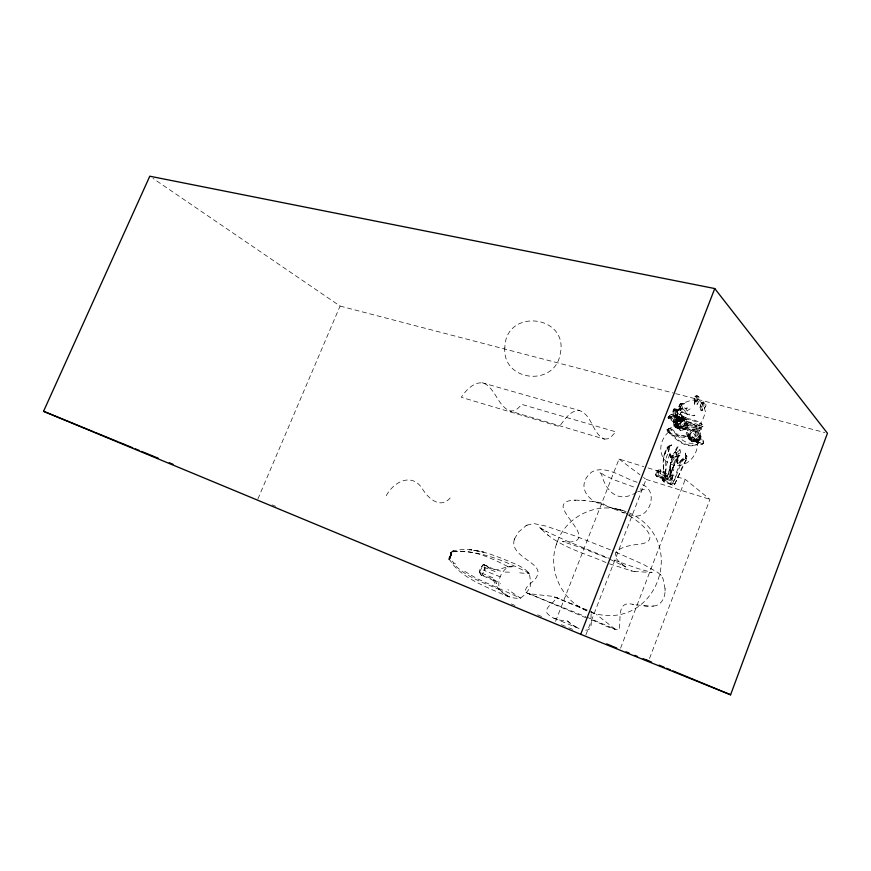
<?xml version="1.0" encoding="UTF-8"?>
<svg xmlns="http://www.w3.org/2000/svg" width="871" height="871" viewBox="0 0 871 871"><rect width="100%" height="100%" fill="white"/><g stroke="black" fill="none" stroke-linecap="round" stroke-linejoin="round"><path stroke-width="0.65" stroke-dasharray="4.36 3.27" d="M653.337 606.042C661.1 605.781 665.204 597.68 665.041 590.756M665.063 588.883L663.049 578.823L661.1 575.491L658.051 572.606L643.843 564.648L612.389 550.624M680.349 413.856L681.982 415.565L681.449 418.276L681.47 415.478L680.349 413.856L680.872 412.429C685.673 412.223 689.68 416.784 694.862 415.14L692.249 416.937M696.55 431.352L691.814 431.722L689.386 434.226L689.549 438.57L692.815 441.085L697.181 440.737L700.099 437.732L699.827 433.845L696.55 431.352L695.461 431.417C699.391 434.106 703.093 438.178 703.67 443.067L700.883 443.317L698.825 442.305L694.818 438.342L695.526 431.842L692.271 429.196L698.716 430.982L699.816 430.165L698.967 431.624L699.936 442.163C689.201 452.136 674.655 439.583 667.796 430.514L667.306 430.927C674.208 440.029 689.266 435.097 698.596 440.868L698.618 442.904L697.04 444.972M665.03 590.984L665.074 588.644M686.098 458.614L685.314 456.807L686.043 458.56L685.39 453.029L686.043 458.56L677.638 463.579L672.401 456.143L673.239 453.856L675.722 452.049L677.453 456.328L677.638 463.579L685.64 457.504L686.457 455.195L687.273 457.329C683.408 466.431 678.531 475.457 674.6 484.592L672.619 485.049L663.985 481.968L662.232 479.714L662.787 477.068L665.803 475.043L669.843 476.938L674.034 481.794L665.215 478.952L665.444 476.894L664.998 475.806L663.963 475.729M686.381 459.844C680.904 467.204 679.108 476.404 674.611 484.145L669.189 483.176L662.798 480.422L663.985 481.968M689.549 438.57L689.386 434.226L695.559 439.245L695.472 441.499L697.704 443.012L698.825 442.305M701.482 402.326L702.385 403.469L702.298 405.788L701.961 409.664L701.013 410.579L700.066 407.606L701.482 402.326L703.942 402.141L705.717 403.741L706.022 405.592L702.843 410.491L701.013 410.579M670.06 470.993L670.191 465.408L672.924 455.86C669.505 462.501 670.55 470.623 669.755 477.221L671.519 479.812L662.787 477.068M694.666 404.329L695.069 400.246L696.778 395.674L699.446 397.405L699.87 399.397L697.04 404.743L694.666 404.329L694.47 397.96L695.134 396.185L696.778 395.674M449.022 557.625C452.06 556.199 449.077 551.245 453.268 550.853C474.357 546.171 494.772 555.524 513.814 563.385C519.595 565.845 525.474 568.687 529.426 573.749L530.493 581.088L530.167 587.783L524.386 595.078L520.531 598.148C510.493 599.324 501.587 593.303 492.55 589.939C476.437 582.449 457.395 574.305 448.913 558.246L451.124 555.633L450.83 553.096M683.985 416.861L681.862 416.948L680.186 418.232L675.243 417.514L677.823 413.181L676.985 410.883L677.769 412.016L677.039 413.475L677.823 413.181L683.985 416.861L682.08 421.183L677.442 420.856L676.527 419.114L677.703 416.338L683.985 416.861L678.618 419.778L676.691 419.778M697.562 395.695L698.074 396.653L697.04 404.743M670.191 465.408L670.137 466.018L670.888 461.946M657.18 470.405L658.236 470.492L658.705 471.603L658.476 473.693L667.382 476.546L663.136 471.636L660.381 469.85L657.18 470.405L655.983 471.755L655.417 474.445C657.006 479.322 676.103 482.371 659.401 476.894M694.427 401.085L694.655 398.57M449.904 557.734L451.036 555.067L450.775 552.181M672.107 459.213L672.401 456.143L676.723 460.334L677.638 463.579L685.64 457.504M688.221 438.766L688.438 437.482L686.163 433.127L686.936 432.201L688.188 433.649L688.221 438.766L692.14 441.782L697.388 441.368L700.883 437.765L700.567 433.083L696.626 430.1L693.109 429.261L687.339 430.307L690.137 428.369L680.338 427.694L676.419 426.18L674.796 422.337L678.335 418.45C686.217 417.579 694.568 419.376 701.405 423.339L701.939 424.863L696.19 427.999L682.058 427.705L678.455 425.451L676.593 420.595L677.823 413.181L681.862 416.948L681.536 417.655M669.875 417.699L669.505 415.837L670.812 418.69L669.505 415.837L671.203 414.291L676.059 414.65L684.867 421.041L685.074 424.384L682.581 426.964L677.605 427.334L674.285 424.776L674.034 420.791L677.017 417.699L681.481 417.307L684.835 419.844L685.074 424.384L676.059 417.634L670.06 416.022M697.377 441.249C699.228 457.983 681.383 472.746 666.565 461.706C656.135 452.561 660.947 436.033 671.987 429.61L673.414 430.252C678.269 437.656 686 445.44 695.679 442.849L697.377 441.249L696.713 439.104C688.645 435.729 678.204 436.948 671.748 430.59L671.987 429.61L667.796 430.514M665.575 473.029L666.914 463.318L670.267 451.897M686.043 458.56L686.457 455.195L677.638 463.579L675.722 452.049M672.619 485.049L666.184 482.142M660.381 469.85L660.991 471.244L659.793 477.101L667.937 479.377C672.51 471.385 674.11 461.782 679.75 454.183M667.121 475.185L667.709 476.546L666.522 482.316M672.292 478.342L673.816 468.936M606.445 557.799L581.088 547.685L562.437 541.501L568.317 542.143C594.86 540.978 563.853 517.701 563.047 506.28C563.537 500.847 570.429 500.411 574.62 500.183C583.973 500.052 594.926 501.968 602.841 502.883C602.634 502.883 602.09 502.817 602.318 503.188C610.255 509.568 622.569 508.882 627.327 514.282M688.221 425.059L688.09 426.006L685.989 421.02L686.206 419.648L682.189 416.599L676.832 417.078L673.261 420.78L673.555 425.56L677.54 428.63L687.491 428.347L688.221 425.059L684.922 422.381L696.267 426.823M449.414 558.649L450.361 557.941L452.016 551.376M455.5 563.907C453.519 563.744 449.371 556.656 449.011 558.616L450.884 554.936L451.08 552.214L450.481 555.219L450.895 553.379L451.047 554.402L450.753 552.835M663.996 456.807C661.818 461.521 665.117 467.716 663.016 471.908L664.791 474.51L655.983 471.755M670.191 475.446L675.972 460.901L679.391 456.143L670.594 457.721L669.276 446.562L667.567 447.966L671.802 444.874L669.276 446.562L668.101 449.523L670.594 457.721L676.277 450.198L680.109 449.719L680.589 453.181L679.391 456.143L670.594 457.721L667.567 447.966L670.191 445.135L667.436 446.975C662.864 454.205 662.602 463.045 663.702 471.276M703.942 402.141L703.877 405.853L701.961 409.664M667.981 474.924L670.049 465.876M667.306 430.927L667.001 429.643L672.325 427.585L667.001 429.643C671.356 437.209 682.831 434.553 690.061 437.046L691.443 430.426M694.231 402.685L694.383 401.988L696.985 401.705M674.611 484.145L663.375 479.877L664.018 476.96L665.803 475.043M665.934 479.834L667.937 478.908L656.56 474.586L657.213 471.636L659.031 469.698M680.632 403.774L681.242 404.569L684.682 403.687L680.632 403.774L679.968 404.547L685.727 408.662L689.756 415.064M700.24 406.855L700.741 404.634M674.633 480.193L676.865 471.418L681.089 460.999M702.843 410.491L701.307 406.006L703.224 401.858M514.271 539.672C510.907 550.918 524.984 557.669 531.68 563.297C535.752 566.39 540.031 570.527 537.113 575.981C535.088 582.002 523.373 585.987 525.877 592.443M664.551 481.511L665.215 478.952M659.793 477.101L657.801 476.285L658.476 473.693M665.139 453.889L666.163 450.198M700.066 407.606L700.436 405.418M684.323 413.039L680.654 410.687L678.89 406.463L679.663 405.614L680.621 407.247L679.609 409.795L677.203 410.905M556.493 544.037C547.097 570.233 562.176 601.393 587.936 611.279M450.078 557.429L450.601 556.003L450.111 557.375L450.1 556.656M514.5 538.986L518.474 532.083L526.247 525.54M514.217 539.846L514.554 538.801M500.313 576.863L484.864 570.712L485.485 565.388L483.481 564.452C470.917 577.059 491.407 576.09 496.655 583.461L492.768 577.723L479.486 572.236L483.481 564.452L495.055 569.819L500.509 571.071M681.176 421.357L675.994 421.335L677.464 416.469M669.755 477.221L670.528 476.372L670.039 468.663M671.672 478.745L672.347 478.125C669.788 468.065 675.776 459.953 679.195 451.222M557.396 541.533C565.823 518.245 592.236 504.026 616.352 508.882M678.357 421.074L678.476 419.691L677.268 420.072L677.442 420.856M695.559 439.245L694.786 441.412L693.414 440.813L696.844 442.37L696.419 440.182L693.806 439.79L695.461 439.648L696.06 440.443M556.373 544.375L557.516 541.185M697.127 401.4L698.128 398.7M649.526 658.432L709.941 499.366L685.27 479.344L646.032 467.324M694.808 440.16L694.339 441.368L693.49 440.944L694.045 439.496M695.461 439.648L694.786 441.412L695.472 441.499L689.603 437.471L699.195 444.275L702.146 444.286L703.67 443.067L698.488 436.785L698.27 433.529L699.827 433.845M620.577 648.198L685.27 479.344M674.285 424.776L675.994 425.135L675.787 421.814L671.16 416.959L670.093 419.016L668.013 417.786L668.427 416.719L670.812 417.165L670.093 419.016L678.77 427.258L672.205 419.702M668.013 417.786L668.797 416.49M668.514 418.309L669.091 416.795L670.812 417.165M585.867 634.981L646.108 479.366L643.517 477.428M680.414 407.715L679.609 409.795L680.218 408.368L679.532 409.631L673.991 408.978L672.945 410.241L673.316 415.217L675.243 417.514M692.14 441.782L691.661 439.953L689.603 439.006L686.163 433.127L687.959 429.828L679.282 428.695L674.992 427.051L675.167 423.687L677.921 421.651L682.243 421.063L677.017 426.736L680.523 430.807L687.491 428.347L685.989 421.02M674.992 427.051L675.167 423.687M555.6 621.328L619.02 459.039L643.843 466.649M450.046 558.246L451.102 553.64M675.754 420.301L677.823 413.181L676.168 417.601L678.008 418.243M679.968 408.924L679.609 409.795L679.968 408.924L687.448 407.998L684.083 409.141M663.016 471.908L663.822 471.048L665.673 472.833L664.998 473.465M451.363 553.009L449.251 558.082M257.881 498.985L340.071 306.069L153.056 178.446M663.811 456.11L667.491 447.901L669.592 446.573L667.567 447.966M483.242 572.443L482.284 574.664L482.959 575.502L491.941 578.562L500.716 583.744M673.523 466.072L670.311 474.847L667.937 478.908M676.288 412.876L677.431 410.274L680.436 410.448M673.653 458.984C669.69 464.722 670.605 472.626 665.988 477.852M680.523 424.427L682.897 416.708L689.135 418.657M704.323 408.586L705.564 406.158M451.962 552.247L450.808 553.923M686.239 424.961L686.206 419.648M679.456 421.118L681.862 416.948L681.47 415.478M679.119 405.799L680.066 404.068C687.132 402.369 693.893 397.143 701.003 402.075L703.92 405.832L705.521 412.331L702.559 420.116L697.617 427.65C693.512 422.805 685.989 421.041 679.805 421.412L678.041 424.035L678.03 426.126L682.058 427.705M675.972 460.901L678.226 456.861L677.464 458.233M677.453 456.328L679.913 455.359L677.529 456.393L679.38 452.996M672.989 410.328L673.991 408.978L677.878 409.316M450.786 554.435L450.187 555.796L450.84 555.382M673.512 409.424L674.274 409.882L673.076 411.232L673.316 415.217L675.373 415.783L674.753 412.789L673.087 411.656L674.764 409.697L674.394 409.032M683.996 420.051L685.466 417.808M673.577 410.905L674.274 409.882M674.796 422.337L675.678 424.046L678.139 425.375L685.455 426.877L686.239 425.745L699.696 425.854L701.939 424.863M677.921 421.651L676.234 423.97L676.419 426.18M695.526 431.842L695.058 432.462L696.038 431.395L700.567 433.083M481.685 566.988L482.948 565.377M386.278 495.653C394.095 481.13 412.614 472.147 422.816 489.491C429.359 500.085 442.62 510.112 451.853 495.61M672.695 483.1C677.083 475.784 678.836 466.845 683.147 459.322L676.723 460.334M702.864 443.448L702.146 444.286L696.06 439.289L692.325 439.561L692.815 441.085M678.335 418.45L676.059 421.76L678.03 426.126M677.605 427.334L682.091 426.953L685.085 423.839L686.522 424.449L682.918 428.173M449.022 558.126L450.361 557.941M689.277 429.512L691.389 430.524L687.916 434.117L689.299 434.694L692.195 431.711L698.89 439.735L697.377 441.281L696.419 440.182M692.739 425.375L693.632 424.46L700.469 427.53L701.297 429.196L698.716 430.982M678.357 410.067L679.336 409.109M680.458 419.234L678.694 420.889L675.994 421.335M675.667 419.441L676.832 420.519L678.182 420.181L681.862 416.948L679.794 418.222L677.3 418.243M670.594 457.721L680.109 449.719M678.182 420.181L680.109 418.57L682.08 421.183M702.788 441.423L703.398 441.009M687.502 410.568L690.072 408.891M680.621 407.247L681.329 408.749L678.672 409.043L676.288 410.513L675.384 412.974L678.455 425.451L677.279 421.455L677.845 423.698L680.218 423.284M699.816 430.274L694.372 428.467L699.032 428.445L700.589 427.476L699.881 425.984L697.225 424.275L686.729 421.324L693.632 424.46M678.672 409.043L676.288 410.513L677.431 410.274M691.4 430.263L693.109 429.261M526.813 525.246L533.596 523.525L545.834 526.073L574.936 535.894L611.148 550.113M525.997 525.681L527.064 525.104M699.032 428.445L702.897 426.431L701.405 423.339M667.001 429.643L673.686 426.398L677.943 423.252L680.273 422.762L680.284 423.839L680.556 421.466L676.832 417.078M674.796 424.634L677.943 423.252L675.82 424.917L675.635 427.226L684.693 429.414M636.483 492.355C619.02 503.264 606.63 492.866 601.665 474.804L599.52 471.908L604.028 475.022L613.62 479.649L636.374 487.945M637.703 491.865L644.714 489.633L640.087 488.914M702.897 426.431L700.458 427.313L685.455 426.877M482.97 564.854L487.118 566.041M507.597 566.814L514.304 566.89C503.492 564.985 495.425 575.078 485.452 565.235M677.997 419.615L680.022 419.278L682.722 420.453L677.268 420.072M695.134 396.185L696.169 396.991L698.074 396.653M677.54 428.63L683.289 428.02M658.705 471.603L660.991 471.244M665.444 476.894L667.709 476.546M452.887 551.844C472.354 549.057 491.407 557.875 508.229 566.825C500.694 571.79 497.134 580.903 499.508 589.613L508.359 596.374C500.836 592.574 494.848 585.965 492.768 577.723M644.105 605.868L652.335 606.151M652.041 606.183L653.642 606.009M702.385 403.469L704.334 403.284M604.42 439.104L607.74 438.799L611.496 436.491L615.786 431.831L521.903 404.449L517.483 408.76L513.542 410.829L509.992 410.992C499.649 406.768 496.829 394.334 489.186 387.018C479.703 376.294 466.704 388.575 461.314 397.307L559.345 426.54C564.495 420.029 569.863 410.328 579.346 410.491C592.443 415.053 592.128 433.638 604.42 439.104L509.992 410.992M680.066 404.068L684.682 403.687M691.051 430.688L696.626 430.1M677.126 419.223C685.771 418.254 694.764 420.508 702.309 424.689M680.872 412.429L682.766 412.353M585.66 630.201C593.815 630.397 590.494 619.085 591.104 614.295C591.148 611.856 595.133 613.424 591.496 612.226M700.513 406.038L701.307 406.006M452.931 551.452C479.79 549.971 505.354 561.131 528.806 573.085M590.778 612.357C656.081 633.99 690.518 541.185 629.428 512.954M574.62 500.183L575.622 500.204M578.605 500.248L579.52 500.259M505.115 572.073L509.938 572.182M682.091 426.953L674.513 418.973L674.274 417.176M553.902 618.17L579.509 628.731L572.976 625.334L567.609 621.045C560.293 620.642 551.626 619.096 546.934 612.944C544.865 606.532 553.804 603.69 555.622 598.475L554.5 596.973L588.284 611.007M647.926 606.216L632.782 604.409L633.522 604.496C615.83 599.89 621.578 619.368 618.987 629.82C609.123 629.004 599.847 622.362 590.255 619.564M685.085 428.216L679.652 427.759L675.395 425.995M519.747 572.846L529.426 573.749L526.748 570.886M674.655 409.435L675.232 409.512M583.799 500.553L584.866 500.683M592.487 501.544L593.249 501.631M668.427 416.719L669.091 416.795M634.153 571.463L652.194 572.497L638.432 568.73L612.128 559.432M656.56 474.586L655.417 474.445L657.202 476.731M663.375 479.877L662.232 479.714L663.593 481.434M673.555 425.56L677.017 426.736L680.523 430.807L677.649 423.731L673.261 420.78L675.787 421.814L678.269 419.234L681.993 418.897L684.867 421.041L684.835 419.844M674.546 415.358L678.226 416.392L681.721 418.559M686.239 425.745L676.919 423.546M618.432 509.295L620.609 509.818M615.557 508.718L619.031 509.415M609.58 563.842L632.008 571.017M630.702 570.745L635.59 571.757M690.061 437.046L699.968 439.975M629.178 514.369C648.655 524.015 660.893 490.231 641.198 484.243M340.071 306.069L673.033 392.952M675.646 393.638L824.837 432.56M622.09 510.232L626.107 511.571M619.76 509.589L622.656 510.395M482.001 382.717L579.346 410.491M495.153 571.561L482.186 566.564M599.781 503.482L623.767 512.845M622.373 512.431L624.54 513.084M676.255 414.944L676.832 415.129M646.108 479.366L709.941 499.366M668.307 417.764L670.812 418.69M587.119 610.005L553.183 596.406L528.599 593.652L585.715 616.668M505.594 595.426L510.526 597.256M484.864 570.712L484.167 570.44L484.679 565.671M606.009 562.514C583.439 552.584 557.484 546.683 540.205 527.88L542.132 529.437L538.539 526.835L546.672 531.637L545.649 531.103L565.704 540.532L608.873 558.202M555.763 597.31L557.015 597.789M556.874 597.735L559.247 598.649M586.303 617.964L525.659 592.291M586.814 617.125L615.035 629.123L596.341 614.393M272.079 504.864L275.628 506.334M511.277 603.941L514.979 605.476M537.527 614.806L543.787 617.408M561.338 624.681L567.609 627.272M568.861 627.795L572.617 629.352M590.767 611.584L596.526 614.512M609.842 559.258L625.901 567.043L622.014 564.43L625.073 566.488M590.865 611.616L591.997 612.117M637.147 482.229C623.429 478.353 605.813 464.276 591.812 471.984C576.493 484.058 585.769 499.769 601.11 504.135M487.553 566.716L489.295 567.544M597.56 502.393L599.15 503.177M498.963 589.351L499.508 589.613C483.133 582.568 464.972 576.744 452.909 563.025M572.976 625.334L576.199 627.207M464.744 571.322L476.709 578.518L520.531 598.148L507.88 589.623M657.801 476.285L656.005 475.174L656.788 476.176M576.7 605.084L579.531 606.978M667.534 429.207C675.232 438.178 684.748 448.413 698.172 444.406L698.117 436.6M629.385 515.741C637.833 520.531 664.421 540.88 639.488 544.212C629.591 545.017 604.507 549.514 620.424 562.916L620.01 562.568L623.222 565.323L622.765 564.931M627.926 514.707L630.06 516.209M674.415 410.263L675.58 411.101L673.076 411.232L673.316 415.217M619.02 459.039L640.022 474.804M682.363 419.071L679.119 416.578M683.376 419.844L680.099 417.351L681.993 418.897L681.481 417.307M671.53 414.542L678.269 419.234L677.017 417.699M691.226 438.744L694.122 440.987M674.764 409.697L675.82 410.535M698.89 439.735L699.892 440.606M691.661 439.953L687.589 436.295L689.603 439.006L696.658 434.912L700.883 437.765L698.488 436.785L696.06 439.289L697.181 440.737M567.609 621.045L570.048 623.233M680.654 410.687L679.478 409.61L681.438 409.512L684.965 411.373L687.241 414.367L684.693 410.393L678.89 406.463M696.713 439.104L698.596 440.868M672.989 457.199L668.59 452.964C664.246 458.636 665.259 466.192 665.673 472.833M670.528 476.372L672.347 478.125M547.685 534.903L548.251 535.458M695.461 431.417L701.351 439.234M660.011 574.305L661.1 575.491M677.703 416.338L680.73 419.931M681.329 408.749L679.663 405.614M479.649 571.626L480.846 574.163M681.242 404.569L682.929 408.564M700.589 427.476L701.297 429.196M676.136 416.697L677.845 423.698M682.189 416.599L684.443 421.194L684.704 424.079M694.209 400.333L694.742 402.533M671.16 416.959L671.487 419.702M675.907 415.576L676.059 417.634M695.994 401.542L696.169 396.991M688.188 433.649L688.438 437.482M670.049 470.536L670.43 476.6M504.864 347.289C501.674 381.509 554.751 387.551 560.238 353.942C569.144 315.041 505.811 307.648 504.864 347.289M676.996 447.106L676.277 450.198L675.101 448.032L676.212 450.144L678.063 446.681L676.996 447.106M484.679 568.632L483.906 570.374L484.679 568.632M453.421 551.005L452.071 551.463L453.421 551.005M471.265 549.841L469.415 549.503L483.895 552.192L471.265 549.841M528.73 593.674L527.641 593.282L530.287 594.24L528.73 593.674M614.414 628.786L612.803 628.078L615.59 629.33L614.414 628.786M481.511 575.6L479.377 571.822L481.511 575.6M449.294 559.955L448.805 558.986L449.229 559.824M450.851 553.194L450.753 552.595L450.851 553.27"/><path stroke-width="1.31" d="M730.595 694.786L827.45 433.246L714.764 288.551L149.79 176.214L43.55 411.308L580.717 634.306L730.595 694.786L672.869 670.866M580.717 634.306L714.764 288.551M626.042 651.835L628.96 653.021M634.709 655.351L637.539 656.494M645.847 659.859L648.568 660.958L643.168 658.726M43.55 411.308L94.122 431.994M95.364 432.506L117.748 441.662M119 442.174L132.817 447.825M135.321 448.848L139.088 450.394M141.548 451.396L158.391 458.288M169.322 462.762L172.991 464.254M647.774 660.479L651.53 662.036M659.064 665.15L664.083 667.23M666.598 668.275L670.354 669.832M606.717 643.887L612.269 646.184M613.38 646.652L616.744 648.046"/></g></svg>
